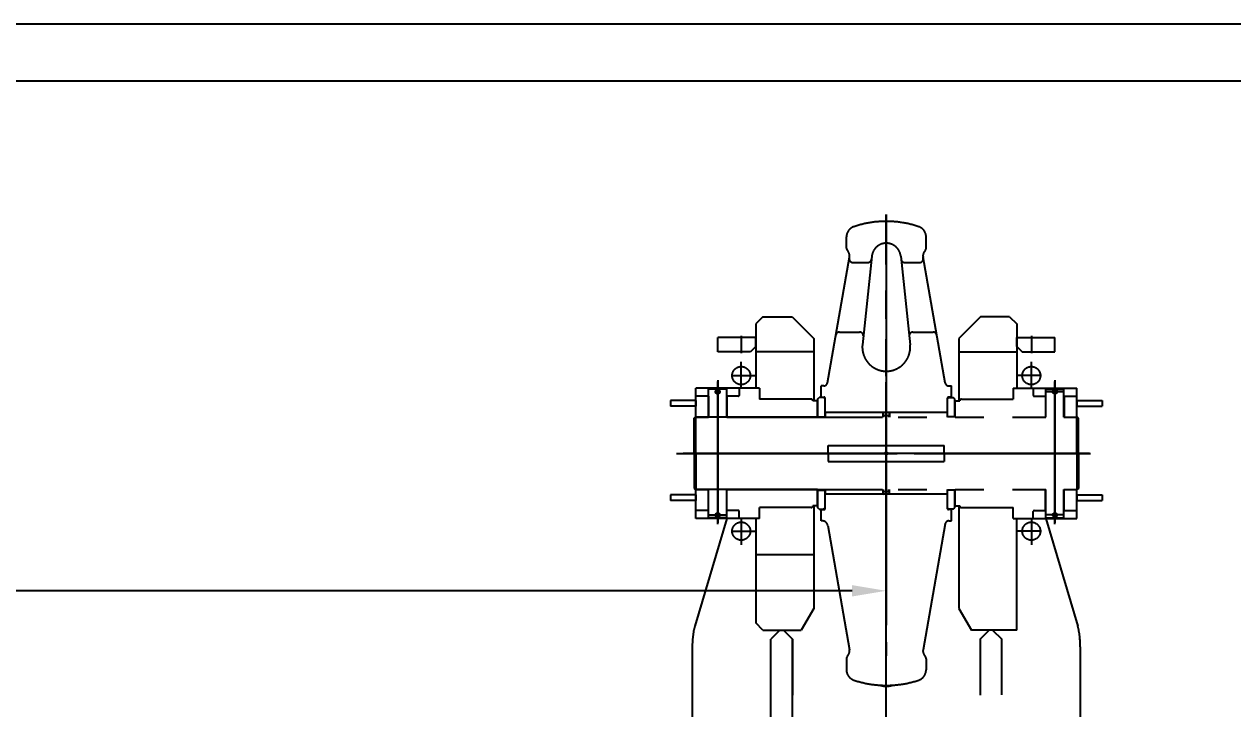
# Model space of a CAD drawing. Header units: millimetres. Extents: x 0 to 16800, y -463 to 11880.
# Drawn here: x 8334 to 12567, y 9481 to 11880 of the extents above; entities that cross this region are included whole.
import ezdxf

# ---------------------------------------------------------------- set-up
doc = ezdxf.new("R2010")
doc.units = ezdxf.units.MM
doc.header["$LTSCALE"] = 400
doc.linetypes.add('F', pattern=[0.75, 0.5, -0.25])
doc.linetypes.add('K', pattern=[2.5, 1.25, -0.25, 0.25, -0.25, 0.25, -0.25])
for name, color, linetype in [('01', 7, 'Continuous'), ('02', 1, 'Continuous'), ('04', 2, 'F'), ('07', 6, 'K'), ('08', 1, 'Continuous')]:
    doc.layers.add(name, color=color, linetype=linetype)
doc.styles.get("Standard").update_dxf_attribs({"font": 'isocp', "width": 0.707, "bigfont": 'intecad.shx'})
doc.dimstyles.new('INTE', dxfattribs={"dimscale": 40, "dimtxt": 3.5, "dimasz": 3, "dimexe": 3, "dimexo": 0, "dimgap": 1, "dimtad": 1, "dimdec": 1, "dimdsep": 46, "dimtxsty": 'Standard', "dimcen": 0, "dimclrd": 1, "dimclre": 1, "dimclrt": 3, "dimaunit": 1, "dimadec": 0, "dimazin": 0, "dimtfac": 1, "dimtdec": 1, "dimtmove": 0, "dimatfit": 0, "dimfxl": 1, "dimarcsym": 0})

# ---------------------------------------------------------------- blocks, each defined once
blk = doc.blocks.new('*D97')
at = {"layer": '08', "color": 1, "lineweight": -2, "ltscale": 2}
for p, q in [((3733.4, 11213), (3733.4, 9774.5)), ((11353.4, 11213), (11353.4, 9774.5)), ((11233.4, 9894.5), (3853.4, 9894.5))]:
    blk.add_line(p, q, dxfattribs=at)
at = {"layer": '08', "color": 1, "ltscale": 2}
for points in [[(3853.4, 9914.5), (3853.4, 9874.5), (3733.4, 9894.5)], [(11233.4, 9914.5), (11233.4, 9874.5), (11353.4, 9894.5)]]:
    blk.add_solid(points, dxfattribs=at)
at = {"layer": 'Defpoints', "color": 0, "ltscale": 2}
for p in [(3733.4, 11213), (11353.4, 11213), (3733.4, 9894.5)]:
    blk.add_point(p, dxfattribs=at)
at = {"layer": '08', "color": 3, "ltscale": 2, "insert": (7543.4, 10004.6), "char_height": 140, "attachment_point": 5}
blk.add_mtext('7620', dxfattribs=at)
blk = doc.blocks.new('*U151')
at = {"layer": '01'}
blk.add_lwpolyline([(415, 292), (25, 292)], dxfattribs=at)
at = {"layer": '02'}
blk.add_lwpolyline([(420, 297), (0, 297)], dxfattribs=at)

msp = doc.modelspace()

# ---------------------------------------------------------------- linework, layer by layer
at = {"layer": '07', "color": 6, "linetype": 'K'}
for p, q in [((11353.45, 10046.91), (11353.45, 11213.04)), ((11353.45, 11114.75), (11353.45, 11189.75)), ((11213.95, 11095.52), (11213.95, 11134.39)), ((11492.95, 11095.52), (11492.95, 11134.39)), ((11147.33, 10623.28), (11224.59, 11063.95)), ((11220.06, 11083.15), (11216.4, 11088.08)), ((11302.73, 11066.89), (11269.91, 10756.87)), ((11353.45, 11037.31), (11353.45, 11085.74)), ((11404.16, 11066.89), (11436.98, 10756.87)), ((11559.56, 10623.28), (11482.3, 11063.95)), ((11486.84, 11083.15), (11490.49, 11088.08)), ((11236.72, 11044.84), (11288.7, 11044.84)), ((11418.19, 11044.84), (11470.17, 11044.84)), ((10921.45, 10854.82), (10896.45, 10829.82)), ((10921.45, 10854.82), (11023.45, 10854.82)), ((11023.45, 10854.82), (11099.45, 10778.82)), ((11683.45, 10854.82), (11607.45, 10778.82)), ((11785.45, 10854.82), (11683.45, 10854.82)), ((11785.45, 10854.82), (11810.45, 10829.82)), ((10896.45, 10829.82), (10896.45, 10604.62)), ((11189.41, 10801.02), (11260.14, 10801.02)), ((11446.75, 10801.02), (11517.48, 10801.02)), ((11810.45, 10829.82), (11810.45, 10604.62)), ((10896.45, 10781.52), (10762.95, 10781.52)), ((10762.95, 10731.52), (10762.95, 10781.52)), ((10845.45, 10787.62), (10845.45, 10726.97)), ((10896.45, 10750.52), (10896.45, 10781.52)), ((11099.45, 10778.82), (11099.45, 10560.02)), ((11353.45, 10719.91), (11353.45, 10776.13)), ((11607.45, 10778.82), (11607.45, 10560.02)), ((11810.45, 10750.52), (11810.45, 10781.52)), ((11810.45, 10781.52), (11943.95, 10781.52)), ((11861.45, 10787.62), (11861.45, 10726.97)), ((11943.95, 10731.52), (11943.95, 10781.52)), ((10877.45, 10731.52), (10762.95, 10731.52)), ((10896.45, 10750.52), (10877.45, 10731.52)), ((11099.45, 10731.52), (10896.45, 10731.52)), ((11607.45, 10731.52), (11810.45, 10731.52)), ((11810.45, 10750.52), (11829.45, 10731.52)), ((11829.45, 10731.52), (11943.95, 10731.52)), ((10845.45, 10604.62), (10845.45, 10697.02)), ((11861.45, 10604.62), (11861.45, 10697.02)), ((10762.95, 10127.84), (10762.95, 10641.63)), ((10762.95, 10632.14), (10762.95, 10132.11)), ((10809.95, 10648.52), (10893.95, 10648.52)), ((11353.45, 8319), (11353.45, 10625.26)), ((11896.95, 10648.52), (11812.95, 10648.52)), ((11943.95, 10127.84), (11943.95, 10641.63)), ((11943.95, 10632.14), (11943.95, 10132.11)), ((10686.65, 10503.02), (10686.65, 10604.62)), ((10908.95, 10604.62), (10686.65, 10604.62)), ((10731.2, 10601.62), (10732.93, 10604.62)), ((10794.7, 10601.62), (10731.2, 10601.62)), ((10731.2, 10503.02), (10731.2, 10601.62)), ((10792.96, 10604.62), (10732.93, 10604.62)), ((10769.48, 10591.62), (10756.31, 10591.62)), ((10794.7, 10601.62), (10792.96, 10604.62)), ((10794.7, 10503.02), (10794.7, 10601.62)), ((10838.65, 10604.62), (10838.65, 10579.22)), ((10908.95, 10604.62), (10908.95, 10566.02)), ((11134.53, 10612.52), (11124.85, 10612.52)), ((11124.85, 10572.02), (11124.85, 10612.52)), ((11572.37, 10612.52), (11582.05, 10612.52)), ((11582.05, 10572.02), (11582.05, 10612.52)), ((11797.95, 10604.62), (11797.95, 10566.02)), ((11797.95, 10604.62), (12020.25, 10604.62)), ((11868.25, 10604.62), (11868.25, 10579.22)), ((11912.2, 10601.62), (11913.93, 10604.62)), ((11912.2, 10503.02), (11912.2, 10601.62)), ((11912.2, 10601.62), (11975.7, 10601.62)), ((11975.7, 10591.62), (11912.2, 10591.62)), ((11975.7, 10601.62), (11973.96, 10604.62)), ((11975.7, 10503.02), (11975.7, 10601.62)), ((12020.25, 10503.02), (12020.25, 10604.62)), ((10686.65, 10561.02), (10597.65, 10561.02)), ((10597.65, 10561.02), (10597.65, 10541.02)), ((10686.65, 10541.02), (10597.65, 10541.02)), ((10731.2, 10576.22), (10686.65, 10576.22)), ((10686.65, 10561.02), (10686.65, 10541.02)), ((10730.45, 10576.22), (10730.45, 10503.02)), ((10835.65, 10576.22), (10794.7, 10576.22)), ((10795.45, 10576.22), (10795.45, 10503.02)), ((11090.15, 10566.02), (10908.95, 10566.02)), ((11112.15, 10560.02), (11096.15, 10560.02)), ((11112.15, 10503.02), (11112.15, 10560.02)), ((11113.65, 10567.02), (11118.65, 10572.02)), ((11113.65, 10503.02), (11113.65, 10567.02)), ((11134.05, 10572.02), (11118.65, 10572.02)), ((11124.85, 10573.02), (11136.05, 10573.02)), ((11134.05, 10572.02), (11139.05, 10567.02)), ((11139.05, 10503.02), (11139.05, 10570.02)), ((11139.05, 10503.02), (11139.05, 10567.02)), ((11572.85, 10572.02), (11567.85, 10567.02)), ((11567.85, 10503.02), (11567.85, 10570.02)), ((11582.05, 10573.02), (11570.85, 10573.02)), ((11572.85, 10572.02), (11588.25, 10572.02)), ((11593.25, 10567.02), (11588.25, 10572.02)), ((11593.25, 10503.02), (11593.25, 10567.02)), ((11594.75, 10503.02), (11594.75, 10560.02)), ((11594.75, 10560.02), (11610.75, 10560.02)), ((11616.75, 10566.02), (11797.95, 10566.02)), ((11871.25, 10576.22), (11912.2, 10576.22)), ((11911.45, 10576.22), (11911.45, 10503.02)), ((11975.7, 10576.22), (12020.25, 10576.22)), ((11976.45, 10576.22), (11976.45, 10503.02)), ((12020.25, 10561.02), (12020.25, 10541.02)), ((12020.25, 10561.02), (12109.25, 10561.02)), ((12020.25, 10541.02), (12109.25, 10541.02)), ((12109.25, 10561.02), (12109.25, 10541.02)), ((10680.45, 10499.56), (10686.45, 10503.02)), ((10680.45, 10376.02), (10680.45, 10499.56)), ((10686.45, 10376.02), (10686.45, 10503.02)), ((10686.45, 10503.02), (10731.07, 10503.02)), ((11112.15, 10503.02), (10686.65, 10503.02)), ((10794.95, 10503.02), (11912.2, 10503.02)), ((11113.65, 10504.52), (11139.05, 10504.52)), ((11567.85, 10519.02), (11139.05, 10519.02)), ((11139.05, 10517.87), (11139.05, 10503.02)), ((11139.05, 10503.02), (11340.55, 10503.02)), ((11340.55, 10519.02), (11141.05, 10519.02)), ((11342.55, 10517.87), (11344.55, 10519.02)), ((11342.55, 10503.02), (11342.55, 10519.02)), ((11342.55, 10517.87), (11342.55, 10503.02)), ((11344.05, 10509.02), (11342.55, 10510.52)), ((11344.05, 10509.02), (11362.85, 10509.02)), ((11344.05, 10503.02), (11344.05, 10509.02)), ((11362.35, 10519.02), (11344.55, 10519.02)), ((11364.35, 10517.87), (11362.35, 10519.02)), ((11362.85, 10509.02), (11364.35, 10510.52)), ((11362.85, 10509.02), (11362.85, 10503.02)), ((11364.35, 10503.02), (11364.35, 10519.02)), ((11364.35, 10517.87), (11364.35, 10503.02)), ((11593.25, 10504.52), (11567.85, 10504.52)), ((11975.7, 10503.02), (12020.45, 10503.02)), ((12020.45, 10376.02), (12020.45, 10503.02)), ((12026.45, 10499.56), (12020.45, 10503.02)), ((12026.45, 10376.02), (12026.45, 10499.56)), ((10618.68, 10376.02), (11152.08, 10376.02)), ((12065.14, 10376.02), (10641.75, 10376.02)), ((10650.81, 10376.02), (12068.18, 10376.02)), ((10680.45, 10376.02), (10680.45, 10252.49)), ((10686.45, 10376.02), (10686.45, 10249.02)), ((11500.12, 10376.02), (10734.53, 10376.02)), ((11030.99, 10376.02), (11367.38, 10376.02)), ((11582.05, 10376.02), (11088.94, 10376.02)), ((11102, 10376.02), (11152.35, 10376.02)), ((11150.45, 10376.02), (11150.45, 10404.02)), ((11150.45, 10404.02), (11556.45, 10404.02)), ((11150.45, 10376.02), (11150.45, 10348.02)), ((11317.69, 10376.02), (11391.23, 10376.02)), ((11353.45, 10366.86), (11353.45, 10388.79)), ((11500.12, 10376.02), (11997.92, 10376.02)), ((11556.45, 10376.02), (11556.45, 10404.02)), ((11556.45, 10376.02), (11556.45, 10348.02)), ((12020.45, 10376.02), (12020.45, 10249.02)), ((12026.45, 10376.02), (12026.45, 10252.49)), ((11150.45, 10348.02), (11556.45, 10348.02)), ((10680.45, 10252.49), (10686.45, 10249.02)), ((10686.45, 10249.02), (10731.07, 10249.02)), ((11112.15, 10249.02), (10686.65, 10249.02)), ((10686.65, 10147.42), (10686.65, 10249.02)), ((10730.45, 10175.82), (10730.45, 10249.02)), ((10731.2, 10150.42), (10731.2, 10249.02)), ((10794.7, 10150.42), (10794.7, 10249.02)), ((10794.95, 10249.02), (11912.2, 10249.02)), ((10795.45, 10175.82), (10795.45, 10249.02)), ((11112.15, 10192.02), (11112.15, 10249.02)), ((11113.65, 10185.02), (11113.65, 10249.02)), ((11113.65, 10247.52), (11139.05, 10247.52)), ((11139.05, 10249.02), (11139.05, 10234.18)), ((11139.05, 10185.02), (11139.05, 10249.02)), ((11139.05, 10182.02), (11139.05, 10249.02)), ((11141.05, 10249.02), (11139.05, 10247.02)), ((11141.05, 10249.02), (11340.55, 10249.02)), ((11342.55, 10233.02), (11342.55, 10249.02)), ((11344.05, 10243.02), (11344.05, 10249.02)), ((11362.85, 10243.02), (11362.85, 10249.02)), ((11364.35, 10233.02), (11364.35, 10249.02)), ((11567.85, 10182.02), (11567.85, 10249.02)), ((11593.25, 10247.52), (11567.85, 10247.52)), ((11593.25, 10185.02), (11593.25, 10249.02)), ((11594.75, 10192.02), (11594.75, 10249.02)), ((11911.45, 10175.82), (11911.45, 10249.02)), ((11912.2, 10150.42), (11912.2, 10249.02)), ((11975.7, 10150.42), (11975.7, 10249.02)), ((11975.7, 10249.02), (12020.45, 10249.02)), ((11976.45, 10175.82), (11976.45, 10249.02)), ((12020.25, 10147.42), (12020.25, 10249.02)), ((12026.45, 10252.49), (12020.45, 10249.02)), ((10686.65, 10231.02), (10597.65, 10231.02)), ((10597.65, 10231.02), (10597.65, 10211.02)), ((10686.65, 10211.02), (10597.65, 10211.02)), ((10686.65, 10231.02), (10686.65, 10211.02)), ((11141.05, 10233.02), (11139.05, 10234.18)), ((11567.85, 10233.02), (11139.05, 10233.02)), ((11340.55, 10233.02), (11141.05, 10233.02)), ((11344.05, 10243.02), (11342.55, 10241.52)), ((11342.55, 10234.18), (11344.55, 10233.02)), ((11344.05, 10243.02), (11362.85, 10243.02)), ((11362.35, 10233.02), (11344.55, 10233.02)), ((11364.35, 10234.18), (11362.35, 10233.02)), ((11362.85, 10243.02), (11364.35, 10241.52)), ((12020.25, 10231.02), (12020.25, 10211.02)), ((12020.25, 10231.02), (12109.25, 10231.02)), ((12020.25, 10211.02), (12109.25, 10211.02)), ((12109.25, 10231.02), (12109.25, 10211.02)), ((10731.2, 10175.82), (10686.65, 10175.82)), ((10731.2, 10160.42), (10794.7, 10160.42)), ((10835.65, 10175.82), (10794.7, 10175.82)), ((10838.65, 10147.42), (10838.65, 10172.82)), ((11090.15, 10186.02), (10908.95, 10186.02)), ((10908.95, 10147.42), (10908.95, 10186.02)), ((11112.15, 10192.02), (11096.15, 10192.02)), ((11099.45, 10192.02), (11099.45, 9832.82)), ((11118.65, 10180.02), (11113.65, 10185.02)), ((11118.65, 10180.02), (11134.05, 10180.02)), ((11124.85, 10139.52), (11124.85, 10180.02)), ((11124.85, 10179.02), (11136.05, 10179.02)), ((11134.05, 10180.02), (11139.05, 10185.02)), ((11572.85, 10180.02), (11567.85, 10185.02)), ((11582.05, 10179.02), (11570.85, 10179.02)), ((11588.25, 10180.02), (11572.85, 10180.02)), ((11582.05, 10139.52), (11582.05, 10180.02)), ((11588.25, 10180.02), (11593.25, 10185.02)), ((11594.75, 10192.02), (11610.75, 10192.02)), ((11607.45, 10192.02), (11607.45, 9832.82)), ((11616.75, 10186.02), (11797.95, 10186.02)), ((11797.95, 10147.42), (11797.95, 10186.02)), ((11868.25, 10147.42), (11868.25, 10172.82)), ((11871.25, 10175.82), (11912.2, 10175.82)), ((11975.7, 10160.42), (11912.2, 10160.42)), ((11975.7, 10175.82), (12020.25, 10175.82)), ((10794.9, 10147.42), (10682.6, 9770.37)), ((10908.95, 10147.42), (10686.65, 10147.42)), ((10794.7, 10150.42), (10731.2, 10150.42)), ((10731.2, 10150.42), (10732.93, 10147.42)), ((10792.96, 10147.42), (10732.93, 10147.42)), ((10794.7, 10150.42), (10792.96, 10147.42)), ((10845.45, 10147.42), (10845.45, 10055.02)), ((10896.45, 10147.42), (10896.45, 9781.82)), ((11129.49, 10139.52), (11124.85, 10139.52)), ((11148.2, 10123.8), (11224.59, 9688.1)), ((11353.45, 2558.15), (11353.45, 10130.81)), ((11559.56, 10128.77), (11482.3, 9688.1)), ((11572.37, 10139.52), (11582.05, 10139.52)), ((11797.95, 10147.42), (12020.25, 10147.42)), ((11810.45, 9756.82), (11810.45, 10147.42)), ((11861.45, 10147.42), (11861.45, 10055.02)), ((11911.99, 10147.42), (12024.29, 9770.37)), ((11912.2, 10150.42), (11913.93, 10147.42)), ((11912.2, 10150.42), (11975.7, 10150.42)), ((11975.7, 10150.42), (11973.96, 10147.42)), ((10809.95, 10103.52), (10893.95, 10103.52)), ((11896.95, 10103.52), (11812.95, 10103.52)), ((11099.45, 10020.52), (10896.45, 10020.52)), ((11353.45, 10022.68), (11353.45, 9975.91)), ((11353.45, 9524.12), (11353.45, 10018.16)), ((11099.45, 9832.82), (11055.57, 9756.82)), ((11607.45, 9832.82), (11651.33, 9756.82)), ((10921.45, 9756.82), (10896.45, 9781.82)), ((10921.45, 9756.82), (11055.57, 9756.82)), ((10980.95, 9756.82), (10948.95, 9724.82)), ((10992.95, 9756.82), (11024.95, 9724.82)), ((11024.95, 9724.82), (10992.95, 9756.82)), ((11810.45, 9756.82), (11651.33, 9756.82)), ((11681.95, 9724.82), (11713.95, 9756.82)), ((11725.95, 9756.82), (11757.95, 9724.82)), ((10673.95, 9698.23), (10673.95, 9250.07)), ((10948.95, 9371.26), (10948.95, 9724.82)), ((11024.95, 9353.38), (11024.95, 9724.82)), ((11024.95, 9724.82), (11024.95, 9528.54)), ((11353.45, 9714.74), (11353.45, 9666.31)), ((11681.95, 9724.82), (11681.95, 9528.54)), ((11757.95, 9529.96), (11757.95, 9724.82)), ((12032.95, 9698.23), (12032.95, 9237.05)), ((11213.95, 9656.52), (11213.95, 9617.66)), ((11220.06, 9668.9), (11216.4, 9663.96)), ((11486.84, 9668.9), (11490.49, 9663.96)), ((11492.95, 9656.52), (11492.95, 9617.66)), ((11321.45, 9564.91), (11343.45, 9559.82)), ((11343.45, 9559.82), (11363.45, 9559.82)), ((11363.45, 9559.82), (11385.45, 9564.91))]:
    msp.add_line(p, q, dxfattribs=at)
for centre, radius in [((10845.45, 10648.52), 31.75), ((11861.45, 10648.52), 31.75), ((10762.89, 10591.62), 7.5), ((11944, 10591.62), 7.5), ((11353.45, 10376.02), 5), ((10762.89, 10160.42), 7.5), ((11944, 10160.42), 7.5), ((10845.45, 10103.52), 31.75), ((11861.45, 10103.52), 31.75)]:
    msp.add_circle(centre, radius, dxfattribs=at)
for centre, radius, start, end in [((11353.45, 10833.02), 356, 71.38651, 108.61349), ((11251.95, 11134.39), 38, 108.61349, 180), ((11454.95, 11134.39), 38, 0, 71.38651), ((11226.45, 11095.52), 12.5, 180, 216.52961), ((11353.45, 11061.52), 51, 6.04233, 173.95767), ((11480.45, 11095.52), 12.5, 323.47039, 0), ((11199.97, 11068.27), 25, 350.05571, 36.52961), ((11236.72, 11057.84), 13, 170.05571, 270), ((11288.7, 11057.84), 13, 270, 353.95767), ((11418.19, 11057.84), 13, 186.04233, 270), ((11470.17, 11057.84), 13, 270, 9.94429), ((11506.92, 11068.27), 25, 143.47039, 189.94429), ((11189.41, 10788.02), 13, 90, 170.05571), ((11260.14, 10788.02), 13, 353.95767, 90), ((11446.75, 10788.02), 13, 90, 186.04233), ((11517.48, 10788.02), 13, 9.94429, 90), ((11353.45, 10748.02), 84, 173.95767, 6.04233), ((11134.53, 10625.52), 13, 270, 350.05571), ((11572.37, 10625.52), 13, 189.94429, 270), ((10835.65, 10579.22), 3, 270, 0), ((11090.15, 10560.02), 6, 0, 90), ((11136.05, 10570.02), 3, 0, 90), ((11570.85, 10570.02), 3, 90, 180), ((11616.75, 10560.02), 6, 90, 180), ((11871.25, 10579.22), 3, 180, 270), ((10835.65, 10172.82), 3, 0, 90), ((11090.15, 10192.02), 6, 270, 0), ((11136.05, 10182.02), 3, 270, 0), ((11570.85, 10182.02), 3, 180, 270), ((11616.75, 10192.02), 6, 180, 270), ((11871.25, 10172.82), 3, 90, 180), ((11129.49, 10120.52), 19, 9.94429, 90), ((11572.37, 10126.52), 13, 90, 170.05571), ((10978.95, 9698.23), 305, 166.3183, 180), ((11727.95, 9698.23), 305, 0, 13.6817), ((11226.45, 9656.52), 12.5, 143.47039, 180), ((11199.97, 9683.78), 25, 323.47039, 9.94429), ((11506.92, 9683.78), 25, 170.05571, 216.52961), ((11480.45, 9656.52), 12.5, 0, 36.52961), ((11251.95, 9617.66), 38, 180, 251.38651), ((11454.95, 9617.66), 38, 288.61349, 0), ((11353.45, 9919.02), 356, 251.38651, 288.61349)]:
    msp.add_arc(centre, radius, start, end, dxfattribs=at)

# ---------------------------------------------------------------- block references
at = {"layer": '04', "xscale": 40, "yscale": 40, "zscale": 40}
msp.add_blockref('*U151', (0, 0), dxfattribs=at)

# ---------------------------------------------------------------- dimensions: what is measured, and where the dimension line sits
at = {"layer": '08', "ltscale": 2}
dim = msp.add_linear_dim(base=(3733.45, 9894.54), p1=(11353.45, 11213.04), p2=(3733.45, 11213.04), angle=180, dimstyle='INTE', dxfattribs=at)
dim.commit()
dim.dimension.update_dxf_attribs({"geometry": '*D97', "text_midpoint": (7543.45, 10004.56)})

doc.saveas('drawing.dxf')
